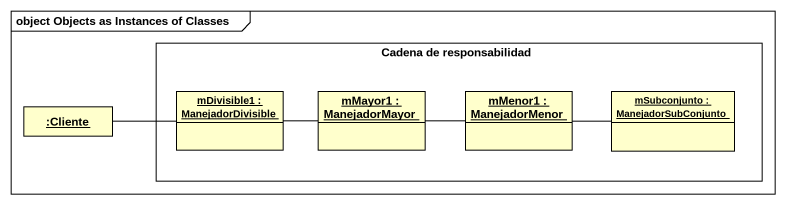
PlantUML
@startuml
mainframe object Objects as Instances of Classes
hide circle
hide empty members
rectangle "Cadena de responsabilidad" as Cadena_de_responsabilidad {
  object "mDivisible1 : ManejadorDivisible" as mDivisible1
  object "mMayor1 : ManejadorMayor" as mMayor1
  object "mMenor1 : ManejadorMenor" as mMenor1
  object "mSubconjunto : ManejadorSubConjunto" as mSubconjunto
}
object ":Cliente" as Cliente
Cliente -right- mDivisible1
mDivisible1 -right- mMayor1
mMayor1 -right- mMenor1
mMenor1 -right- mSubconjunto
@enduml
